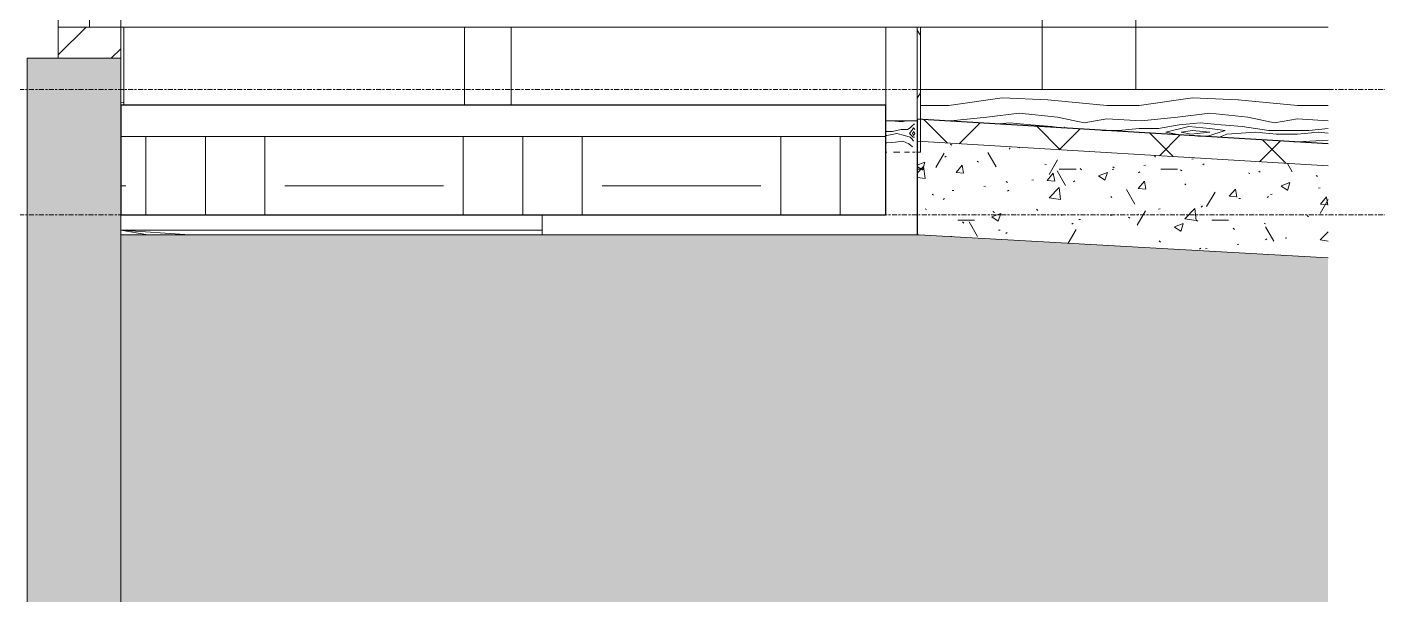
# Model space of a CAD drawing. Header units: millimetres. Extents: x 25061 to 259291, y -8723 to 35400.
# Drawn here: x 247310 to 251634, y -1216 to 600 of the extents above; entities that cross this region are included whole.
import ezdxf

# ---------------------------------------------------------------- set-up
doc = ezdxf.new("R2010")
doc.units = ezdxf.units.MM
for name, pattern in [('Centre', [31.75, 6.35, -4.7625, 15.875, -4.7625]), ('Dash', [6.35, 3.175, -3.175]), ('Grid Line', [22.225, 12.7, -3.175, 3.175, -3.175])]:
    doc.linetypes.add(name, pattern=pattern)
for name, color, linetype, lineweight in [('0-2', 50, 'Continuous', 5), ('A-DETL-GENF-1', 9, 'Continuous', 9), ('A-DETL-THIN', 151, 'Continuous', 9), ('A-FLOR', 192, 'Continuous', 9), ('A-FLOR-3', 192, 'Continuous', 25), ('A-FLOR-LEVL-2', 51, 'Centre', 9), ('A-FLOR-MCUT', 51, 'Continuous', 9), ('A-FLOR-PATT-3', 8, 'Continuous', 9), ('A-GLAZ-CWMG', 51, 'Continuous', 9), ('A-GLAZ-CWMG-1', 51, 'Continuous', 18), ('A-WALL', 113, 'Continuous', 9), ('A-WALL-1', 113, 'Continuous', 18), ('A-WALL-PATT-1', 7, 'Continuous', 9), ('A-WALL-PATT-4', 111, 'Continuous', 9), ('C-PRKG', 70, 'Continuous', 9), ('C-PRKG-HDLN', 70, 'Dash', 9), ('L-SITE-WALL-1', 250, 'Continuous', 18), ('S-COLS', 52, 'Continuous', 9), ('S-COLS-1', 7, 'Continuous', 9), ('S-GRID-1', 1, 'Grid Line', 9)]:
    doc.layers.add(name, color=color, linetype=linetype, lineweight=lineweight)
pattern_1 = [(0, (200382.47, 14125), (650.24, 162.56), [53.645, -434.035, 53.645, -3034.995]), (0, (200382.47, 14125), (650.24, 162.56), [-541.325, -434.035, 53.645, -921.715, -1625.6]), (0, (200382.47, 14125), (650.24, 162.56), [-1950.72, 53.645, -434.035, 53.645, -1084.275]), (0, (200382.47, 14125), (650.24, 162.56), [-2492.045, -271.475, 53.645, -759.155]), (120, (200626.31, 14206.28), (-465.9011, 481.84436), [53.645, -434.035, 53.645, -3034.995]), (120, (200626.31, 14206.28), (-465.9011, 481.84436), [-541.325, -434.035, 53.645, -921.715, -1625.6]), (120, (200626.31, 14206.28), (-465.9011, 481.84436), [-1950.72, 53.645, -434.035, 53.645, -1084.275]), (120, (200626.31, 14206.28), (-465.9011, 481.84436), [-2492.045, -271.475, 53.645, -759.155]), (240, (200707.6, 14531.4), (-184.3389, -644.40436), [53.645, -434.035, 53.645, -3034.995]), (240, (200707.6, 14531.4), (-184.3389, -644.40436), [-541.325, -434.035, 53.645, -921.715, -1625.6]), (240, (200707.6, 14531.4), (-184.3389, -644.40436), [-1950.72, 53.645, -434.035, 53.645, -1084.275]), (240, (200707.6, 14531.4), (-184.3389, -644.40436), [-2492.045, -271.475, 53.645, -759.155])]

# ---------------------------------------------------------------- blocks, each defined once
blk = doc.blocks.new('NCV_TKTC_KET CAU_rvt-2-TKCS_MẶT CẮT 2')
at = {"layer": 'A-WALL-PATT-1'}
blk.add_hatch(color=256, dxfattribs=at).paths.add_polyline_path([(-33652.6, -2050), (-33652.6, 500), (-33952.6, 500), (-33952.6, -2050)])
at = {"layer": 'L-SITE-WALL-1'}
for p, q in [((-33952.6, 500), (-33952.6, -2050)), ((-33652.6, 500), (-33952.6, 500)), ((-33652.6, -64.3), (-33652.6, 500))]:
    blk.add_line(p, q, dxfattribs=at)
at = {"layer": 'S-COLS-1'}
blk.add_line((-33652.6, 1550), (-33652.6, 600), dxfattribs=at)
blk = doc.blocks.new('BAI XE PCCC - BAI XE PCCC-V190-TKCS_MẶT CẮT 2')
at = {"layer": 'C-PRKG'}
for p, q in [((-31093.5, 600), (-29788.8, 600)), ((-29788.8, 600), (-31093.5, 600))]:
    blk.add_line(p, q, dxfattribs=at)
at = {"layer": 'C-PRKG-HDLN'}
blk.add_line((-31093.5, 600), (-29788.8, 600), dxfattribs=at)
blk.add_line((-31093.5, 600), (-29788.8, 600), dxfattribs=at)
blk = doc.blocks.new('Rectangular Mullion - 50 x 100mm-3796222-TKCS_MẶT CẮT 2')
at = {"layer": 'A-GLAZ-CWMG-1'}
for p, q in [((-33852.564287, 650), (-33852.564287, 600)), ((-33752.564287, 650), (-33852.564287, 650)), ((-33752.564287, 600), (-33752.564287, 650)), ((-33852.564287, 600), (-33752.564287, 600))]:
    blk.add_line(p, q, dxfattribs=at)
blk = doc.blocks.new('FP_263-TKCS_MẶT CẮT 2')
at = {"layer": 'A-WALL-PATT-4'}
for p, q in [((-31203.5, 265.9), (-31200.5, 265.9)), ((-31200.5, 265.9), (-31182.4, 265.9)), ((-31200.5, 253.7), (-31168.8, 259.8)), ((-31182.4, 265.9), (-31154.4, 272)), ((-31179.2, 300), (-31174.1, 299.4)), ((-31174.1, 299.4), (-31152.2, 296.4)), ((-31168.9, 259.8), (-31143.9, 253.7)), ((-31154.4, 272), (-31134.8, 272)), ((-31152.2, 296.4), (-31141.4, 300)), ((-31134.8, 272), (-31126.6, 278.1)), ((-31121.2, 268.9), (-31128.7, 259.8)), ((-31128.7, 259.8), (-31121.7, 253.7)), ((-31126.6, 278.1), (-31120.1, 284.2)), ((-31115.8, 278.1), (-31121.2, 268.9)), ((-31120.1, 284.2), (-31112.7, 290.3)), ((-31119.1, 259.8), (-31114.5, 265.9)), ((-31115.1, 253.7), (-31119.1, 259.8)), ((-31111.7, 272), (-31115.8, 278.1)), ((-31111.7, 259.8), (-31115.1, 253.7)), ((-31114.5, 265.9), (-31111.7, 259.8)), ((-31203.5, 253.7), (-31200.5, 253.7)), ((-31203.5, 229.3), (-31200.5, 229.3)), ((-31200.5, 229.3), (-31172.8, 232.4)), ((-31172.8, 232.4), (-31150, 235.4)), ((-31150, 235.4), (-31130.9, 226.3)), ((-31143.9, 253.7), (-31125.9, 247.6)), ((-31130.9, 226.3), (-31118.2, 217.1)), ((-31125.9, 247.6), (-31120.1, 241.5)), ((-31121.7, 253.7), (-31116.6, 247.6)), ((-31120.1, 241.5), (-31115.8, 235.4)), ((-31116.6, 247.6), (-31111.8, 247.6))]:
    blk.add_line(p, q, dxfattribs=at)

msp = doc.modelspace()

# ---------------------------------------------------------------- hatches: boundary and pattern name
at = {"layer": 'A-DETL-GENF-1'}
h = msp.add_hatch(dxfattribs=at)
h.set_pattern_fill('FP_63', color=256, style=0, pattern_type=2)
h.set_pattern_definition([(0, (200382.5, 14125), (774.192, 774.192), [774.192, -774.192]), (0, (200382.5, 14415.3), (774.192, 774.192), [774.192, -774.192]), (0, (200382.5, 14705.64), (774.192, 774.192), [774.192, -774.192]), (90, (200479.25, 14802.4), (-774.192, 774.192), [774.192, -774.192]), (90, (200769.6, 14802.4), (-774.192, 774.192), [774.192, -774.192]), (90, (201059.9, 14802.4), (-774.192, 774.192), [774.192, -774.192])])
h.paths.add_polyline_path([(152511.9, -5554.8), (251474, -5554.8), (251474, -138.1), (250164.5, -64.3), (247610.2, -64.3), (247610.2, -2050), (248237.5, -2050), (248237.5, -3550), (248286.5, -3550), (248286.5, -3600), (246277.2, -3600), (246277.2, -3550), (246327.2, -3550), (246327.2, -2350), (245060.2, -2350), (245060.2, -3550), (245110.2, -3550), (245110.2, -3600), (241010.2, -3600), (241010.2, -3550), (241060.2, -3550), (241060.2, -2350), (238160.2, -2350), (238160.2, -3550), (238210.2, -3550), (238210.2, -3600), (234110.2, -3600), (234110.2, -3550), (234160.2, -3550), (234160.2, -2660), (233460.2, -2660), (233460.2, -1906.9), (218310.2, 318.5), (218310.2, 0), (217560.2, 0), (217560.2, 330), (184060.2, 330), (184060.2, 0), (183310.2, 0), (183310.2, 318.5), (168160.2, -1906.9), (168160.2, -2660), (167460.2, -2660), (167460.2, -3550), (167518.1, -3550), (167518.1, -3600), (163410.2, -3600), (163410.2, -3550), (163460.2, -3550), (163460.2, -2350), (160560.2, -2350), (160560.2, -3550), (160610.2, -3550), (160610.2, -3600), (156510.2, -3600), (156510.2, -3550), (156560.2, -3550), (156560.2, -2350), (155293.2, -2350), (155293.2, -3550), (155343.2, -3550), (155343.2, -3600), (153334, -3600), (153334, -3550), (153384, -3550), (153384, -2050), (154010.2, -2050), (154010.2, -4), (151475.8, -5.1), (149686.6, -106), (149686.6, -5554.8), (150288.8, -5554.8)])
h.paths.add_polyline_path([(175360.2, -3600), (172750.2, -3600), (172750.2, -3550), (172810.2, -3550), (172810.2, -2050), (175310.2, -2050), (175310.2, -3550), (175360.2, -3550), (175360.2, -3552.5)])
h.paths.add_polyline_path([(226260.2, -3600), (226260.2, -3550), (226310.2, -3550), (226310.2, -2050), (228810.2, -2050), (228810.4, -3550), (228870.2, -3550), (228870.2, -3600), (226747.8, -3600)])
h.paths.add_polyline_path([(169910.2, -3550), (168910.2, -3550), (168910.2, -2050), (169910.2, -2050), (169910.2, -3087.2)])
h.paths.add_polyline_path([(232710.2, -3550), (231710.2, -3550), (231710.2, -2050), (232710.2, -2050), (232710.2, -3087.2)])
h.paths.add_polyline_path([(218075, 200), (218110.2, 200), (218110.2, 347.9), (217760.2, 347.9), (217760.2, 200)])
h.paths.add_polyline_path([(183510.2, 200), (183860.2, 200), (183860.2, 347.9), (183510.2, 347.9)])
at = {"layer": 'A-FLOR-PATT-3'}
h = msp.add_hatch(dxfattribs=at)
h.set_pattern_fill('FP_40', color=256, style=0, pattern_type=2)
h.set_pattern_definition([(45, (200382.47, 14125), (-169.7056, 169.7056), []), (135, (200382.47, 14125), (-169.7056, -169.7056), [])])
h.paths.add_polyline_path([(251474, 156.3), (251474, 226.3), (250159.3, 304.9), (250159.3, 234.9), (251275.2, 168.2)])
h = msp.add_hatch(dxfattribs=at)
h.set_pattern_fill('FP_44', color=256, style=0, pattern_type=2)
h.set_pattern_definition([(0, (200382.47, 14125), (508, 508), [508, -508]), (0, (200382.47, 14315.5), (508, 508), [508, -508]), (0, (200382.47, 14506), (508, 508), [508, -508]), (90, (200445.97, 14569.5), (-508, 508), [508, -508]), (90, (200636.47, 14569.5), (-508, 508), [508, -508]), (90, (200826.97, 14569.5), (-508, 508), [508, -508])])
h.paths.add_polyline_path([(249287.1, 0), (250059.3, 0), (250059.3, 250), (247610.2, 250), (247610.2, 0), (249088.3, 0)])
h = msp.add_hatch(dxfattribs=at)
h.set_pattern_fill('FP_36', color=256, style=0, pattern_type=2)
h.set_pattern_definition(pattern_1)
h.paths.add_polyline_path([(251474, -138.1), (251474, 156.3), (250159.3, 234.9), (250159.3, -64.3), (250164.5, -64.3), (250678.8, -93.2)])
h = msp.add_hatch(dxfattribs=at)
h.set_pattern_fill('FP_42', color=256, style=0, pattern_type=2)
h.set_pattern_definition([(50, (200382.47, 14125), (291.4942, -25.5022), [30.48, -335.28]), (355, (200382.47, 14125), (-56.3889, 305.6909), [24.384, -268.224]), (100.451, (200406.76, 14122.88), (235.108, 280.1865), [25.904, -284.944]), (46.184, (200382.47, 14206.28), (433.727, -67.2684), [45.72, -502.92]), (96.636, (200418.6, 14200.67), (379.844, 395.8845), [38.856, -427.416]), (351.184, (200382.47, 14206.3), (379.848, 395.881), [36.576, -402.336]), (21, (200423.11, 14185.96), (242.5828, -163.6239), [30.48, -335.28]), (326, (200423.1, 14185.96), (98.883, 294.7011), [24.384, -268.224]), (71.451, (200443.33, 14172.33), (341.4672, 131.074), [25.904, -284.944]), (37.5, (200382.47, 14125), (4.94191, 135.28833), [5.364, -259.608, 5.364, -266.924, -269.24]), (37.5, (200382.47, 14125), (4.94191, 135.28833), [-537.261, 5.364, -263.876]), (7.5, (200382.47, 14125), (106.91172, 160.28908), [5.364, -149.88, 5.364, -253.512, -102.616]), (7.5, (200382.47, 14125), (106.91172, 160.28908), [-414.122, 5.364, -97.252]), (327.5, (200291.85, 14125), (216.9455, -9.16625), [5.364, -96.236, 5.364, -311.628, -420.624]), (327.5, (200291.85, 14125), (216.9455, -9.16625), [-418.592, 5.364, -415.26]), (317.5, (200251.2, 14125), (237.0069, 40.6827), [5.364, -126.716, 5.364, -205.151, -298.704]), (317.5, (200251.2, 14125), (237.0069, 40.6827), [-342.595, 5.364, -293.34])])
h.paths.add_polyline_path([(251474, -138.1), (251474, 156.3), (250159.3, 234.9), (250159.3, -64.3), (250164.5, -64.3), (250678.8, -93.2)])
at = {"layer": 'A-WALL-PATT-4'}
h = msp.add_hatch(dxfattribs=at)
h.set_pattern_fill('FP_34', color=256, style=0, pattern_type=2)
h.set_pattern_definition([(45, (200382.47, 14125), (-90.50967, 90.50967), [])])
h.paths.add_polyline_path([(247410.2, 500), (247610.2, 500), (247610.2, 600), (247410.2, 600)])
h = msp.add_hatch(dxfattribs=at)
h.set_pattern_fill('FP_36', color=256, style=0, pattern_type=2)
h.set_pattern_definition(pattern_1)
h.paths.add_polyline_path([(250169.3, 200), (250169.3, 600), (250159.3, 600), (250159.3, 200)])
h = msp.add_hatch(dxfattribs=at)
h.set_pattern_fill('FP_41', color=256, style=0, pattern_type=2)
h.set_pattern_definition([(0, (200382.47, 14125), (1300.48, 325.12), [53.645, -921.715, 53.645, -6123.635]), (0, (200382.47, 14125), (1300.48, 325.12), [-1029.005, -921.715, 53.645, -1897.075, -3251.2]), (0, (200382.47, 14125), (1300.48, 325.12), [-3901.44, 53.645, -921.715, 53.645, -2222.195]), (0, (200382.47, 14125), (1300.48, 325.12), [-4930.445, -596.595, 53.645, -1571.955]), (120, (200870.15, 14287.56), (-931.8022, 963.6887), [53.645, -921.715, -6177.28]), (120, (200870.15, 14287.56), (-931.8022, 963.6887), [-975.36, 53.645, -921.715, -5201.92]), (120, (200870.15, 14287.56), (-931.8022, 963.6887), [-1950.72, 53.645, -1897.075, -3251.2]), (120, (200870.15, 14287.56), (-931.8022, 963.6887), [-3901.44, 53.645, -921.715, -2275.84]), (120, (200870.15, 14287.56), (-931.8022, 963.6887), [-4876.8, 53.645, -596.595, -1625.6]), (120, (200870.15, 14287.56), (-931.8022, 963.6887), [-5527.04, 53.645, -1571.955]), (240, (201032.7, 14937.8), (-368.6778, -1288.8087), [53.645, -921.715, -6177.28]), (240, (201032.7, 14937.8), (-368.6778, -1288.8087), [-975.36, 53.645, -921.715, -5201.92]), (240, (201032.7, 14937.8), (-368.6778, -1288.8087), [-1950.72, 53.645, -1897.075, -3251.2]), (240, (201032.7, 14937.8), (-368.6778, -1288.8087), [-3901.44, 53.645, -921.715, -2275.84]), (240, (201032.7, 14937.8), (-368.6778, -1288.8087), [-4876.8, 53.645, -596.595, -1625.6]), (240, (201032.7, 14937.8), (-368.6778, -1288.8087), [-5527.04, 53.645, -1571.955])])
h.paths.add_polyline_path([(251474, 226.3), (251474, 400), (250169.3, 400), (250169.3, 304.3), (251330.5, 234.9)])
h.paths.add_polyline_path([(247610.2, 350), (247620.1, 350), (247620.1, 400), (247610.2, 400)])
h = msp.add_hatch(dxfattribs=at)
h.set_pattern_fill('FP_52', color=256, style=0, pattern_type=2)
h.set_pattern_definition([(349.695, (252780.533, 869.39), (3657.5982, -609.61005), [68.155, -6747.38]), (0, (252847.6, 857.2), (609.6, 609.6), [67.056, -542.544]), (18.435, (252914.64, 857.2), (1219.199, 609.6016), [57.83, -1869.893]), (172.875, (252969.51, 875.49), (4267.1994, -609.5991), [49.148, -4865.604]), (174.806, (252920.74, 881.584), (6096.00395, -609.5547), [67.333, -6665.92]), (194.036, (252853.68, 887.68), (-1828.8022, -609.5924), [75.403, -2438.04]), (9.462, (252829.3, 869.39), (3048.005, 609.5835), [37.08, -3670.97]), (353.66, (252865.88, 875.49), (-4876.8008, 609.5835), [55.202, -5464.96]), (185.711, (252920.74, 869.39), (-5486.3951, -609.63944), [61.264, -6065.14]), (168.69, (252859.78, 863.3), (2438.4, -609.6026), [31.084, -3077.28]), (354.806, (252725.67, 863.296), (-6096.00395, 609.5547), [67.333, -6665.92]), (348.69, (252792.72, 857.2), (-2438.4, 609.6026), [62.167, -3046.194]), (0, (252853.7, 845), (609.6, 609.6), [73.15, -536.45]), (20.556, (252926.84, 845.01), (3048.0001, 1219.197), [52.084, -5156.34]), (3.814, (252975.605, 863.296), (8534.40115, 609.5889), [91.643, -9072.654]), (354.806, (253067.045, 869.39), (-6096.00395, 609.5547), [67.333, -6665.92]), (0, (253134.1, 863.3), (609.6, 609.6), [67.056, -542.544]), (5.194, (252591.557, 863.296), (6096.00395, 609.5547), [67.333, -6665.92]), (354.806, (252658.61, 869.39), (-6096.00395, 609.5547), [67.333, -6665.92]), (0, (252591.56, 875.5), (609.6, 609.6), [36.576, -573.024]), (5.194, (252628.13, 875.49), (6096.00395, 609.5547), [67.333, -6665.92]), (0, (252695.2, 881.6), (609.6, 609.6), [60.96, -548.64]), (10.305, (252756.15, 881.584), (-3657.5982, -609.61005), [68.155, -6747.38]), (5.194, (252823.205, 893.776), (6096.00395, 609.5547), [67.333, -6665.92]), (354.806, (252890.26, 899.87), (-6096.00395, 609.5547), [67.333, -6665.92]), (354.806, (252957.317, 893.776), (-6096.00395, 609.5547), [67.333, -6665.92]), (351.87, (253024.37, 887.68), (-3657.6004, 609.5929), [86.21, -4224.312]), (0, (253109.7, 875.5), (609.6, 609.6), [91.44, -518.16]), (347.471, (253085.33, 509.73), (3047.9989, -609.61085), [56.202, -5564.033]), (354.289, (253140.197, 497.536), (-5486.3951, 609.63944), [61.264, -6065.14]), (8.13, (253085.33, 509.73), (3657.6004, 609.5929), [43.105, -4267.418]), (9.462, (253128, 515.82), (3048.005, 609.5835), [74.16, -3633.89]), (0, (252591.56, 528), (609.6, 609.6), [73.15, -536.45]), (350.538, (252664.71, 528.02), (-3048.005, 609.5835), [37.08, -3670.97]), (201.801, (252701.28, 521.92), (1828.8045, 609.5868), [32.83, -3249.97]), (192.995, (252670.805, 509.73), (5486.39314, 1219.23746), [81.33, -8051.747]), (352.875, (253152.39, 509.73), (-4267.1994, 609.5991), [49.148, -4865.604]), (7.125, (253152.39, 509.73), (4267.1994, 609.5991), [49.148, -4865.604]), (0, (252591.56, 515.8), (609.6, 609.6), [48.77, -560.83]), (194.036, (252640.32, 515.82), (-1828.802, -609.5924), [50.27, -2463.177]), (356.633, (252725.67, 534.112), (-9753.59439, 609.69188), [103.81, -10277.302]), (357.709, (252829.3, 528.016), (-14630.39665, 609.69909), [152.522, -15099.665]), (3.18, (252981.7, 521.92), (10363.1983, 609.6312), [109.897, -10879.823]), (9.462, (253091.43, 528.02), (3048.005, 609.5835), [111.24, -3596.81]), (10.305, (252591.557, 473.15), (-3657.5982, -609.61005), [68.155, -6747.38]), (15.945, (252658.61, 485.34), (-2438.4042, -609.5832), [88.76, -4349.196]), (0, (252743.96, 509.7), (609.6, 609.6), [79.25, -530.35]), (351.87, (252823.205, 509.73), (-3657.6004, 609.5929), [86.21, -4224.312]), (3.576, (252908.55, 497.536), (9144.00297, 609.5468), [97.726, -9674.906]), (351.254, (253006.085, 503.63), (4267.20096, -609.58783), [80.18, -7937.856]), (345.964, (253085.33, 491.44), (-1828.8022, 609.5924), [75.403, -2438.04]), (0, (253158.5, 473.15), (609.6, 609.6), [42.67, -566.93]), (174.806, (252725.67, 534.11), (6096.00395, -609.5547), [134.665, -6598.587]), (355.236, (252591.557, 570.69), (-6705.59647, 609.64143), [146.81, -7193.745]), (0, (252737.86, 558.5), (609.6, 609.6), [140.21, -469.39]), (4.086, (252878.07, 558.496), (7924.79503, 609.65274), [171.123, -8385.02]), (0, (253048.76, 570.7), (609.6, 609.6), [152.4, -457.2]), (7.125, (252591.56, 442.67), (4267.1994, 609.5991), [147.443, -4767.31]), (6.34, (252737.86, 460.96), (4876.8008, 609.5835), [110.403, -5409.758]), (357.51, (252847.59, 473.152), (-13411.19697, 609.70439), [140.34, -13893.706]), (353.48, (252987.797, 467.056), (-15849.59217, 1828.85517), [214.749, -21260.135]), (3.013, (252591.557, 838.912), (10972.79715, 609.6408), [115.984, -11482.446]), (351.87, (252707.38, 845.01), (-3657.6004, 609.5929), [129.316, -4181.208]), (357.614, (252835.397, 826.72), (-14020.79943, 609.61372), [146.431, -14496.664]), (10.62, (252981.7, 820.624), (-6705.59246, -1219.23973), [99.236, -9824.334]), (0, (253079.24, 838.9), (609.6, 609.6), [121.92, -487.68]), (356.82, (252591.557, 912.064), (-10363.1983, 609.6312), [109.897, -10879.823]), (6.009, (252701.285, 905.968), (-6095.999, -609.59918), [116.464, -11529.93]), (6.71, (252817.11, 918.16), (-5486.39734, -609.61573), [104.346, -10330.325]), (354.289, (252920.74, 930.35), (-5486.3951, 609.63944), [122.528, -6003.877]), (347.905, (253042.66, 918.16), (-5486.39487, 1219.22295), [87.28, -8640.862]), (9.462, (253128, 899.87), (3048.005, 609.5835), [74.16, -3633.89]), (3.814, (252591.557, 796.24), (8534.40115, 609.5889), [91.643, -9072.654]), (347.196, (252682.997, 802.336), (-7924.80896, 1828.76326), [137.532, -13615.67]), (0, (252817.1, 771.86), (609.6, 609.6), [152.4, -457.2]), (5.44, (252969.51, 771.856), (-6705.60249, -609.56085), [128.595, -12730.932]), (6.71, (253097.525, 784.048), (-5486.39734, -609.61573), [104.346, -10330.325]), (0, (252591.56, 954.74), (609.6, 609.6), [103.63, -505.97]), (8.13, (252695.19, 954.74), (3657.6004, 609.5929), [172.42, -4138.102]), (357.614, (252865.877, 979.12), (-14020.79943, 609.61372), [146.431, -14496.664]), (354.472, (253012.18, 973.024), (12801.59101, -1219.3029), [189.859, -18796.025]), (6.843, (252591.557, 400), (-10363.19504, -1219.24128), [153.494, -15195.842]), (0, (252743.96, 418.3), (609.6, 609.6), [170.69, -438.91]), (356.348, (252914.645, 418.288), (-18897.604963, 1219.126665), [287.095, -28422.422]), (0, (252591.56, 613.36), (609.6, 609.6), [146.304, -463.296]), (4.764, (252737.86, 613.36), (6705.59647, 609.64143), [146.81, -7193.745]), (358.152, (252884.165, 625.552), (-18287.99624, 609.72412), [189.074, -18718.355]), (357.274, (253073.14, 619.456), (-12192.00424, 609.53415), [128.16, -12687.945]), (354.806, (252591.557, 710.896), (-6096.00395, 609.5547), [134.665, -6598.587]), (0, (252725.67, 698.7), (609.6, 609.6), [195.07, -414.53]), (1.909, (252920.74, 698.704), (17678.40105, 609.55323), [182.982, -18115.176]), (3.576, (253103.62, 704.8), (9144.00297, 609.5468), [97.726, -9674.906])])
h.paths.add_polyline_path([(251474, 226.3), (251474, 400), (250169.3, 400), (250169.3, 304.3), (251330.5, 234.9)])
h.paths.add_polyline_path([(247610.2, 350), (247620.1, 350), (247620.1, 400), (247610.2, 400)])

# ---------------------------------------------------------------- linework, layer by layer
at = {"layer": 'A-DETL-THIN'}
for p, q in [((250164.5, -64.3), (247610.2, -64.3)), ((247610.2, -64.3), (247610.2, -2050)), ((251474, -138.1), (250164.5, -64.3))]:
    msp.add_line(p, q, dxfattribs=at)
at = {"layer": 'A-FLOR'}
for p, q in [((250159.1, 200), (250159.1, -64.3)), ((248959.3, 0), (248959.3, -64.3)), ((248959.3, -50), (247610.2, -50)), ((247697.2, -64.3), (247610.2, -50)), ((247610.2, -50), (247831.1, -64.3))]:
    msp.add_line(p, q, dxfattribs=at)
at = {"layer": 'A-FLOR-3'}
for p, q in [((250059.3, 350), (247610.2, 350)), ((247610.2, 350), (247610.2, 0)), ((250059.3, 0), (250059.3, 350)), ((251474, 226.3), (250159.3, 304.9)), ((250159.3, 304.9), (250159.3, -64.3)), ((247610.2, 0), (250059.3, 0))]:
    msp.add_line(p, q, dxfattribs=at)
at = {"layer": 'A-FLOR-LEVL-2'}
for p, q in [((255566.7, 400), (147110.2, 400)), ((253534.7, 0), (147110.2, 0))]:
    msp.add_line(p, q, dxfattribs=at)
at = {"layer": 'A-FLOR-MCUT'}
for p, q in [((250059.3, 250), (247610.2, 250)), ((250159.3, 234.9), (251474, 156.3))]:
    msp.add_line(p, q, dxfattribs=at)
at = {"layer": 'A-WALL'}
for p, q in [((250059.3, 600), (247620.2, 600)), ((248710.1, 600), (248710.1, 350)), ((248859.3, 600), (248859.3, 350)), ((247620.1, 400), (247620.1, 350)), ((251474, 400), (250169.3, 400)), ((250061.8, 200), (250059.7, 200)), ((250103.1, 200), (250083.7, 200)), ((250135, 200), (250118.8, 200)), ((250153.2, 200), (250143.8, 200)), ((250159.3, 200), (250157.1, 200))]:
    msp.add_line(p, q, dxfattribs=at)
at = {"layer": 'A-WALL-1'}
for p, q in [((247620.2, 600), (247410.2, 600)), ((247410.2, 600), (247410.2, 500)), ((247610.2, 600), (247610.2, 400)), ((247620.2, 400), (247620.2, 600)), ((250169.3, 600), (250059.3, 600)), ((250059.3, 600), (250059.3, 350)), ((250159.3, 304.9), (250159.3, 600)), ((250169.3, 200), (250169.3, 600)), ((247410.2, 500), (247610.2, 500)), ((247610.2, 400), (247620.2, 400)), ((250059.3, 300), (250159.3, 300)), ((250159.3, 200), (250169.3, 200))]:
    msp.add_line(p, q, dxfattribs=at)
at = {"layer": 'S-COLS'}
for p, q in [((250559.3, 3100), (250559.3, 400)), ((250859.3, 400), (250859.3, 3100)), ((247410.1, 1550), (247410.1, 500)), ((247610.1, 1550), (247610.1, 600))]:
    msp.add_line(p, q, dxfattribs=at)
at = {"layer": 'S-GRID-1'}
msp.add_line((247610.2, -3283.1), (247610.2, 30285.9), dxfattribs=at)

# ---------------------------------------------------------------- block references
at = {"layer": '0-2'}
msp.add_blockref('NCV_TKTC_KET CAU_rvt-2-TKCS_MẶT CẮT 2', (281262.8, 0), dxfattribs=at)
at = {"layer": 'A-GLAZ-CWMG'}
msp.add_blockref('Rectangular Mullion - 50 x 100mm-3796222-TKCS_MẶT CẮT 2', (281262.8, 0), dxfattribs=at)
at = {"layer": 'A-WALL'}
msp.add_blockref('FP_263-TKCS_MẶT CẮT 2', (281262.8, 0), dxfattribs=at)
at = {"layer": 'C-PRKG'}
msp.add_blockref('BAI XE PCCC - BAI XE PCCC-V190-TKCS_MẶT CẮT 2', (281262.8, 0), dxfattribs=at)

doc.saveas('drawing.dxf')
